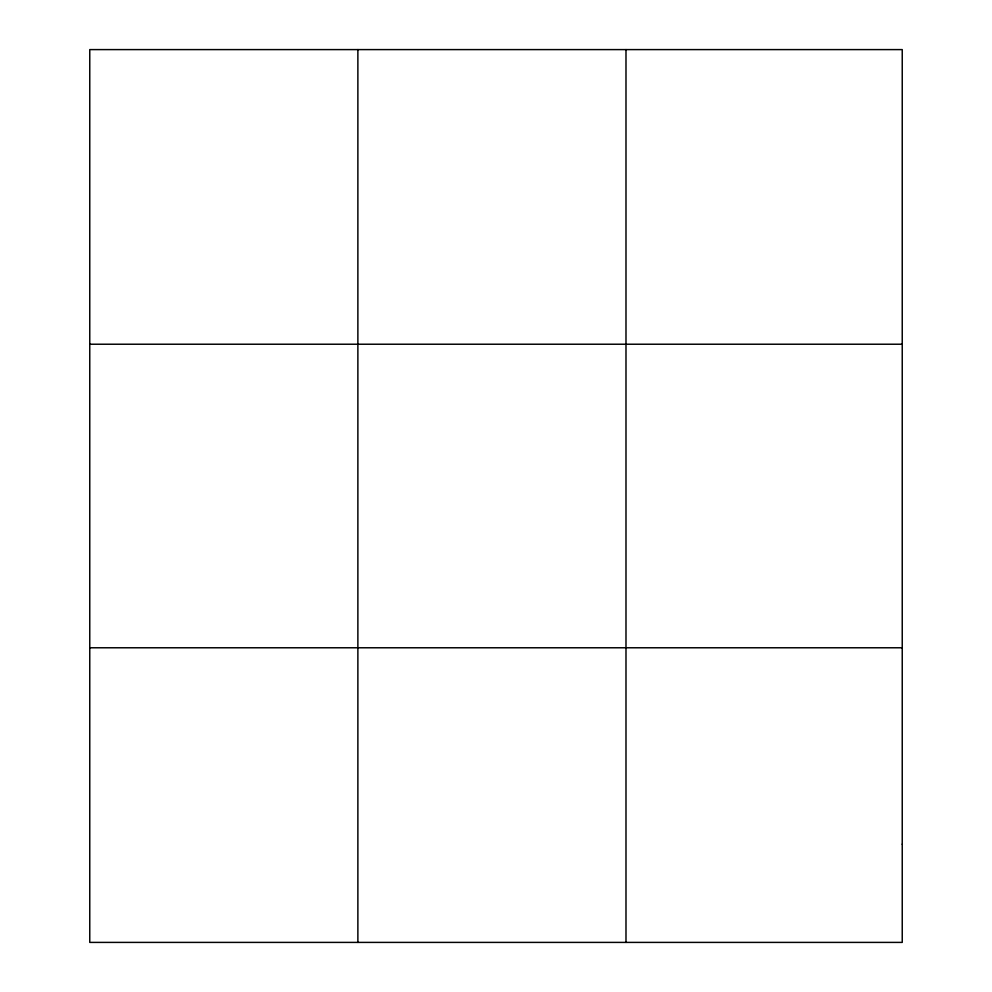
<?xml version="1.0" encoding="UTF-8"?>
<svg xmlns="http://www.w3.org/2000/svg" width="992" height="992" viewBox="0 0 992 992"><rect width="100%" height="100%" fill="white"/><g stroke="black" fill="none" stroke-linecap="round" stroke-linejoin="round"><path stroke-width="1.49" d="M357.876 49.6L357.876 942.4M625.989 49.6L625.989 942.4M89.764 344.224L902.236 344.224M89.764 647.776L902.236 647.776M902.236 844.192L902.236 942.4L89.764 942.4L89.764 49.6L902.236 49.6L902.236 844.192"/></g></svg>
